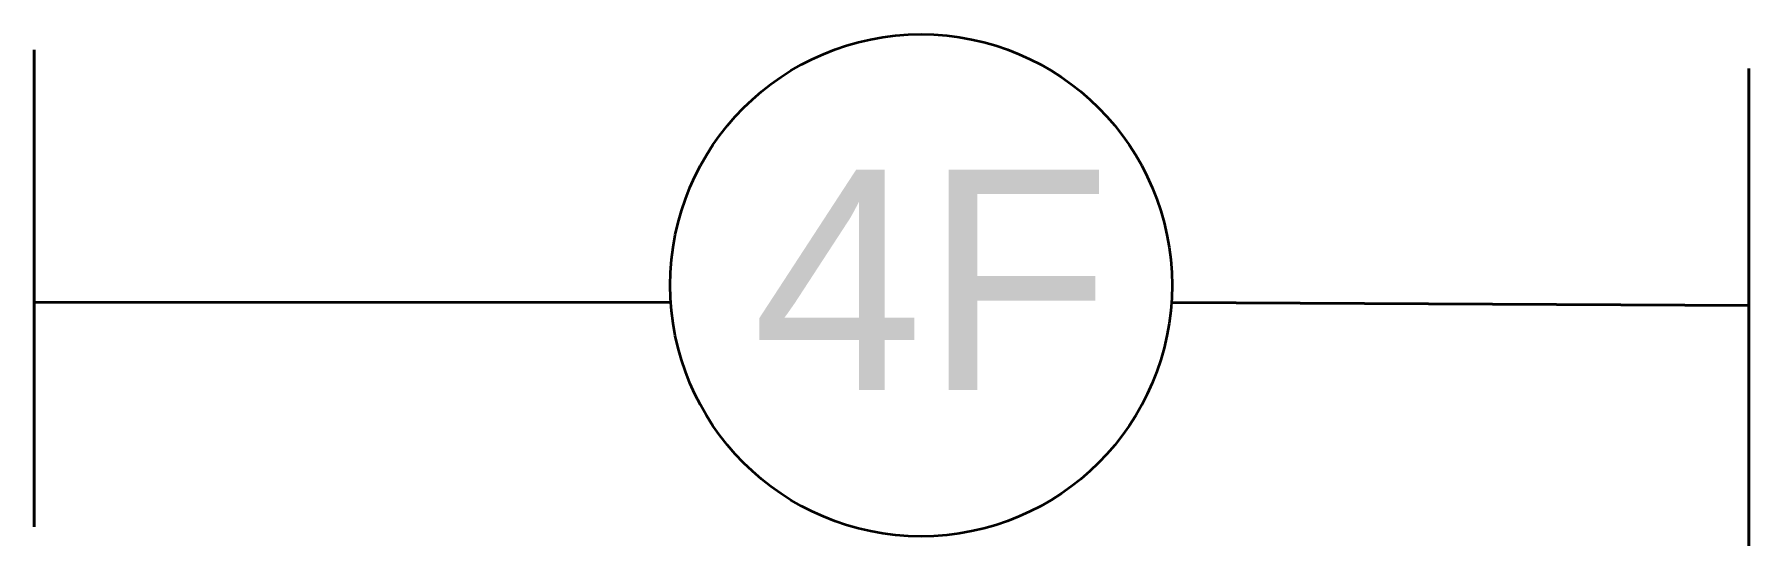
# Model space of a CAD drawing. Header units: inches. Extents: x 68720 to 72213, y 56437 to 57478.
import ezdxf

# ---------------------------------------------------------------- set-up
doc = ezdxf.new("R2010")
doc.units = ezdxf.units.IN
doc.header["$MEASUREMENT"] = 0
doc.layers.add('PDF_Geometry', color=7, linetype='Continuous', true_color=0xfd8379)
doc.layers.add('PDF_Text', color=7, linetype='Continuous')
doc.styles.add('PDF TimesNewRomanPSMT', font='arial.ttf')

# ---------------------------------------------------------------- blocks, each defined once
blk = doc.blocks.new('4F')
at = {"layer": 'PDF_Geometry', "color": 1, "lineweight": 40}
for points in [[(0, -457.2), (0, 514.3)], [(3492.4, -495.3), (3492.4, 476.2)], [(2317.7, 0), (3492.4, -6.3)]]:
    blk.add_lwpolyline(points, dxfattribs=at)
at = {"layer": 'PDF_Geometry', "color": 1, "lineweight": 35}
blk.add_lwpolyline([(1295.4, 0), (0, 0)], dxfattribs=at)
blk.add_circle((1806.5, 34.9), 511.2, dxfattribs=at)
at = {"layer": 'PDF_Text', "color": 1, "insert": (1462.7, 46.4), "char_height": 448.68, "attachment_point": 4, "style": 'PDF TimesNewRomanPSMT'}
blk.add_mtext('4F', dxfattribs=at)

msp = doc.modelspace()

# ---------------------------------------------------------------- block references
msp.add_blockref('4F', (68720.4, 56932.3))

doc.saveas('drawing.dxf')
